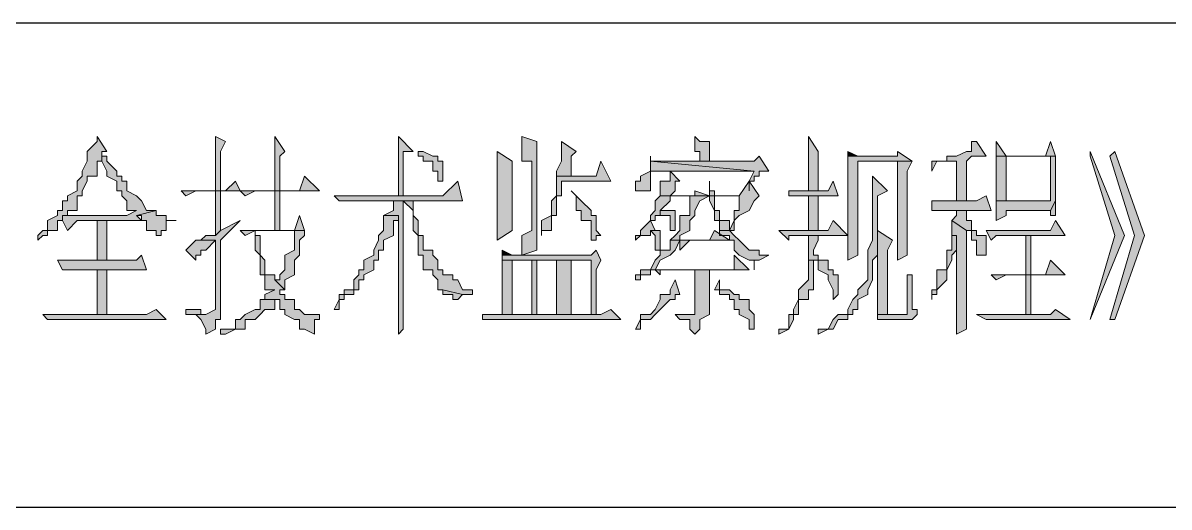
# Model space of a CAD drawing. Header units: millimetres. Extents: x 20 to 821, y 1 to 1134.
# Drawn here: x 739.62 to 781.38, y 1024.52 to 1042.16 of the extents above; entities that cross this region are included whole.
import ezdxf

# ---------------------------------------------------------------- set-up
doc = ezdxf.new("R2010")
doc.units = ezdxf.units.MM
doc.layers.add('1', color=7, linetype='Continuous')

msp = doc.modelspace()

# ---------------------------------------------------------------- hatches: boundary and pattern name
h = msp.add_hatch(color=0)
h.dxf.hatch_style = 2
h.paths.add_polyline_path([(742.32, 1038.021732), (742.32, 1037.841732), (741.96, 1037.481732), (741.96, 1037.121732), (741.78, 1036.761732), (741.78, 1036.581732), (741.6, 1036.401732), (741.6, 1036.041732), (741.24, 1035.861732), (741.24, 1035.681732), (741.06, 1035.681732), (741.06, 1035.321732), (740.88, 1035.321732), (740.88, 1035.141732), (740.52, 1034.961732), (740.52, 1034.601732), (740.34, 1034.601732), (740.16, 1034.421732), (740.16, 1034.241732), (740.34, 1034.421732), (740.52, 1034.421732), (740.52, 1034.601732), (740.88, 1034.601732), (740.88, 1034.961732), (741.06, 1034.961732), (741.06, 1035.141732), (741.24, 1035.141732), (741.24, 1035.321732), (741.6, 1035.321732), (741.6, 1035.681732), (741.6, 1035.861732), (741.78, 1035.861732), (741.78, 1036.041732), (741.96, 1036.401732), (741.96, 1036.581732), (742.32, 1036.581732), (742.32, 1037.121732), (742.5, 1037.121732), (742.5, 1037.481732), (742.68, 1037.481732)])
h = msp.add_hatch(color=0)
h.dxf.hatch_style = 2
h.paths.add_polyline_path([(746.64, 1038.021732), (746.64, 1036.041732), (746.82, 1036.041732), (746.82, 1037.481732), (747, 1037.841732)])
h = msp.add_hatch(color=0)
h.dxf.hatch_style = 2
h.paths.add_polyline_path([(748.8, 1038.021732), (748.8, 1036.041732), (748.98, 1036.041732), (748.98, 1037.301732), (749.16, 1037.481732)])
h = msp.add_hatch(color=0)
h.dxf.hatch_style = 2
h.paths.add_polyline_path([(753.3, 1038.021732), (753.3, 1035.861732), (753.48, 1035.861732), (753.48, 1037.481732), (753.84, 1037.481732)])
h = msp.add_hatch(color=0)
h.dxf.hatch_style = 2
h.paths.add_polyline_path([(757.8, 1038.021732), (757.8, 1037.121732), (758.16, 1037.121732), (758.16, 1034.601732), (757.8, 1034.421732), (757.8, 1033.881732), (757.8, 1033.701732), (758.34, 1033.881732), (758.34, 1037.841732)])
h = msp.add_hatch(color=0)
h.dxf.hatch_style = 2
h.paths.add_polyline_path([(759.24, 1037.841732), (759.24, 1037.121732), (759.06, 1036.761732), (759.06, 1036.581732), (759.6, 1036.581732), (759.6, 1037.301732), (759.78, 1037.481732)])
h = msp.add_hatch(color=0)
h.dxf.hatch_style = 2
h.paths.add_polyline_path([(764.1, 1038.021732), (764.1, 1037.481732), (764.28, 1037.481732), (764.28, 1037.121732), (764.64, 1037.121732), (764.64, 1037.841732), (764.28, 1037.841732)])
h = msp.add_hatch(color=0)
h.dxf.hatch_style = 2
h.paths.add_polyline_path([(768.24, 1038.021732), (768.24, 1036.041732), (768.6, 1036.041732), (768.6, 1037.481732)])
h = msp.add_hatch(color=0)
h.dxf.hatch_style = 2
h.paths.add_polyline_path([(774.36, 1037.841732), (774.18, 1037.841732), (774.18, 1037.481732), (774, 1037.481732), (773.64, 1037.301732), (773.28, 1037.301732), (773.28, 1037.121732), (772.92, 1037.121732), (773.64, 1037.121732), (773.64, 1035.681732), (774, 1035.681732), (774, 1037.121732), (774.18, 1037.301732), (774.72, 1037.301732)])
h = msp.add_hatch(color=0)
h.dxf.hatch_style = 2
h.paths.add_polyline_path([(777.06, 1037.841732), (776.88, 1037.301732), (775.08, 1037.301732), (775.08, 1037.121732), (775.08, 1035.681732), (775.44, 1035.681732), (775.44, 1037.301732), (777.06, 1037.301732), (777.24, 1037.301732)])
h = msp.add_hatch(color=0)
h.dxf.hatch_style = 2
h.paths.add_polyline_path([(775.08, 1037.841732), (775.08, 1037.301732), (775.44, 1037.301732)])
h = msp.add_hatch(color=0)
h.dxf.hatch_style = 2
h.paths.add_polyline_path([(754.02, 1037.481732), (754.02, 1037.301732), (754.2, 1037.301732), (754.2, 1037.121732), (754.56, 1037.121732), (754.56, 1036.761732), (754.74, 1036.761732), (754.74, 1036.401732), (754.92, 1036.401732), (754.92, 1037.121732), (754.74, 1037.121732), (754.74, 1037.301732), (754.56, 1037.301732), (754.2, 1037.481732)])
h = msp.add_hatch(color=0)
h.dxf.hatch_style = 2
h.paths.add_polyline_path([(756.9, 1037.481732), (756.9, 1034.241732), (757.44, 1034.601732), (757.44, 1035.141732), (757.44, 1037.121732)])
h = msp.add_hatch(color=0)
h.dxf.hatch_style = 2
h.paths.add_polyline_path([(769.68, 1037.481732), (769.68, 1037.301732), (770.04, 1037.301732)])
h = msp.add_hatch(color=0)
h.dxf.hatch_style = 2
h.paths.add_polyline_path([(771.48, 1037.481732), (771.48, 1037.301732), (770.04, 1037.301732), (769.68, 1037.301732), (769.68, 1037.121732), (769.68, 1033.521732), (770.04, 1033.701732), (770.04, 1037.121732), (771.48, 1037.121732), (772.02, 1037.121732)])
h = msp.add_hatch(color=0)
h.dxf.hatch_style = 2
h.paths.add_polyline_path([(778.5, 1037.481732), (778.5, 1037.301732), (779.4, 1034.421732), (778.5, 1031.361732), (779.76, 1034.421732)])
h = msp.add_hatch(color=0)
h.dxf.hatch_style = 2
h.paths.add_polyline_path([(779.4, 1037.481732), (779.22, 1037.301732), (780.12, 1034.421732), (779.22, 1031.361732), (779.4, 1031.361732), (780.48, 1034.421732)])
h = msp.add_hatch(color=0)
h.dxf.hatch_style = 2
h.paths.add_polyline_path([(742.5, 1037.301732), (742.5, 1037.121732), (742.68, 1036.761732), (742.68, 1036.581732), (743.04, 1036.401732), (743.04, 1036.041732), (743.22, 1036.041732), (743.22, 1035.861732), (743.4, 1035.681732), (743.4, 1035.321732), (743.76, 1035.321732), (743.4, 1035.141732), (741.06, 1035.141732), (741.06, 1034.961732), (741.24, 1034.601732), (741.6, 1034.961732), (743.94, 1034.961732), (743.76, 1035.141732), (744.48, 1035.321732), (744.12, 1035.321732), (743.94, 1035.681732), (743.76, 1035.861732), (743.4, 1036.041732), (743.4, 1036.401732), (743.22, 1036.401732), (743.22, 1036.581732), (743.04, 1036.581732), (743.04, 1036.761732), (742.68, 1037.121732), (742.68, 1037.301732)])
h = msp.add_hatch(color=0)
h.dxf.hatch_style = 2
h.paths.add_polyline_path([(760.68, 1037.121732), (760.5, 1036.581732), (759.06, 1036.581732), (759.06, 1036.401732), (759.06, 1035.861732), (758.88, 1035.681732), (758.88, 1035.141732), (758.52, 1034.961732), (758.52, 1034.421732), (758.52, 1034.601732), (758.88, 1034.601732), (758.88, 1034.961732), (758.88, 1035.141732), (759.06, 1035.141732), (759.06, 1035.321732), (759.06, 1035.861732), (759.24, 1035.861732), (759.24, 1036.401732), (761.04, 1036.401732)])
h = msp.add_hatch(color=0)
h.dxf.hatch_style = 2
h.paths.add_polyline_path([(762.48, 1037.121732), (762.48, 1036.761732), (762.12, 1036.581732), (762.12, 1036.401732), (761.94, 1036.401732), (761.94, 1036.041732), (762.12, 1036.041732), (762.48, 1036.041732), (762.48, 1036.401732), (762.48, 1036.761732), (766.26, 1036.761732)])
h = msp.add_hatch(color=0)
h.dxf.hatch_style = 2
h.paths.add_polyline_path([(762.48, 1037.301732), (762.48, 1037.121732)])
h = msp.add_hatch(color=0)
h.dxf.hatch_style = 2
h.paths.add_polyline_path([(766.44, 1037.301732), (766.26, 1037.121732), (762.48, 1037.121732), (766.26, 1036.761732), (766.08, 1036.401732), (766.08, 1036.041732), (766.08, 1036.401732), (766.26, 1036.401732), (766.26, 1036.581732), (766.44, 1036.581732), (766.44, 1036.761732), (766.8, 1036.761732)])
h = msp.add_hatch(color=0)
h.dxf.hatch_style = 2
h.paths.add_polyline_path([(772.02, 1037.121732), (771.48, 1037.121732), (771.48, 1033.521732), (771.84, 1033.701732), (771.84, 1036.761732)])
h = msp.add_hatch(color=0)
h.dxf.hatch_style = 2
h.paths.add_polyline_path([(772.92, 1037.121732), (772.74, 1037.121732), (772.74, 1036.761732), (772.92, 1037.121732), (773.64, 1037.121732)])
h = msp.add_hatch(color=0)
h.dxf.hatch_style = 2
h.paths.add_polyline_path([(777.24, 1037.301732), (777.06, 1037.301732), (777.06, 1035.681732), (775.08, 1035.681732), (775.08, 1035.321732), (775.08, 1034.961732), (775.44, 1035.141732), (775.44, 1035.321732), (777.06, 1035.321732), (777.24, 1035.681732)])
h = msp.add_hatch(color=0)
h.dxf.hatch_style = 2
h.paths.add_polyline_path([(749.88, 1036.581732), (749.7, 1036.041732), (747.54, 1036.041732), (747.72, 1035.861732), (748.08, 1036.041732), (750.42, 1036.041732)])
h = msp.add_hatch(color=0)
h.dxf.hatch_style = 2
h.paths.add_polyline_path([(763.2, 1036.761732), (763.2, 1036.401732), (762.84, 1036.401732), (762.84, 1035.861732), (763.2, 1035.861732), (763.38, 1036.041732), (763.38, 1036.401732), (763.56, 1036.401732)])
h = msp.add_hatch(color=0)
h.dxf.hatch_style = 2
h.paths.add_polyline_path([(770.58, 1036.581732), (770.58, 1034.241732), (770.4, 1033.881732), (770.4, 1032.801732), (770.04, 1032.441732), (770.04, 1032.261732), (769.86, 1032.081732), (769.68, 1031.721732), (769.68, 1031.541732), (769.32, 1031.541732), (769.14, 1031.361732), (768.96, 1031.001732), (768.6, 1031.001732), (768.6, 1030.821732), (768.96, 1031.001732), (769.14, 1031.001732), (769.32, 1031.361732), (769.68, 1031.361732), (769.68, 1031.541732), (769.86, 1031.541732), (769.86, 1031.721732), (770.04, 1031.721732), (770.04, 1032.081732), (770.4, 1032.261732), (770.4, 1032.441732), (770.58, 1032.801732), (770.58, 1033.521732), (770.76, 1033.701732), (770.76, 1035.861732), (771.12, 1036.041732)])
h = msp.add_hatch(color=0)
h.dxf.hatch_style = 2
h.paths.add_polyline_path([(747.36, 1036.401732), (747, 1036.041732), (745.38, 1036.041732), (745.56, 1035.861732), (745.92, 1036.041732), (747.54, 1036.041732)])
h = msp.add_hatch(color=0)
h.dxf.hatch_style = 2
h.paths.add_polyline_path([(755.46, 1036.401732), (754.92, 1035.861732), (750.96, 1035.861732), (751.14, 1035.681732), (755.64, 1035.681732)])
h = msp.add_hatch(color=0)
h.dxf.hatch_style = 2
h.paths.add_polyline_path([(766.08, 1036.401732), (765.72, 1035.861732), (764.64, 1035.861732), (765.72, 1035.861732), (765.72, 1035.321732), (765.54, 1035.321732), (765.54, 1034.961732), (765.36, 1034.601732), (765, 1034.601732), (765, 1034.421732), (765.36, 1034.421732), (765.36, 1034.241732), (765.54, 1034.241732), (765.54, 1033.881732), (765.72, 1033.701732), (766.08, 1033.521732), (766.26, 1033.521732), (766.26, 1033.161732), (766.26, 1033.521732), (766.44, 1033.521732), (766.8, 1033.701732), (766.44, 1033.701732), (766.44, 1033.881732), (766.08, 1033.881732), (765.72, 1034.241732), (765.54, 1034.421732), (765.36, 1034.601732), (765.54, 1034.601732), (765.54, 1034.961732), (765.72, 1035.141732), (766.08, 1035.321732), (766.26, 1035.681732), (766.44, 1035.861732)])
h = msp.add_hatch(color=0)
h.dxf.hatch_style = 2
h.paths.add_polyline_path([(764.64, 1036.401732), (764.64, 1035.861732), (764.82, 1035.861732), (764.82, 1036.041732), (764.64, 1036.041732)])
h = msp.add_hatch(color=0)
h.dxf.hatch_style = 2
h.paths.add_polyline_path([(769.14, 1036.401732), (768.96, 1036.041732), (767.52, 1036.041732), (767.52, 1035.861732), (769.32, 1035.861732)])
h = msp.add_hatch(color=0)
h.dxf.hatch_style = 2
h.paths.add_polyline_path([(746.82, 1036.041732), (746.64, 1036.041732), (746.64, 1034.421732), (746.82, 1034.601732)])
h = msp.add_hatch(color=0)
h.dxf.hatch_style = 2
h.paths.add_polyline_path([(748.8, 1034.601732), (748.98, 1034.601732), (748.98, 1036.041732), (748.8, 1036.041732)])
h = msp.add_hatch(color=0)
h.dxf.hatch_style = 2
h.paths.add_polyline_path([(753.12, 1035.681732), (753.12, 1035.321732), (752.76, 1035.141732), (753.3, 1035.141732), (753.3, 1034.961732), (753.3, 1031.541732), (753.3, 1031.361732), (753.3, 1030.821732), (753.48, 1031.001732), (753.48, 1035.681732)])
h = msp.add_hatch(color=0)
h.dxf.hatch_style = 2
h.paths.add_polyline_path([(753.84, 1035.681732), (753.12, 1035.681732), (753.48, 1035.681732), (753.84, 1035.321732), (753.84, 1034.601732), (754.02, 1034.421732), (754.02, 1033.701732), (754.2, 1033.701732), (754.2, 1033.161732), (754.56, 1033.161732), (754.56, 1032.981732), (754.74, 1032.801732), (754.74, 1032.441732), (754.92, 1032.441732), (755.64, 1032.261732), (756, 1032.261732), (756, 1032.441732), (755.64, 1032.441732), (755.46, 1032.801732), (755.28, 1032.801732), (755.28, 1032.981732), (754.92, 1032.981732), (754.92, 1033.161732), (754.74, 1033.161732), (754.74, 1033.521732), (754.56, 1033.701732), (754.56, 1033.881732), (754.2, 1033.881732), (754.2, 1034.421732), (754.02, 1034.421732), (754.02, 1034.961732), (753.84, 1035.141732)])
h = msp.add_hatch(color=0)
h.dxf.hatch_style = 2
h.paths.add_polyline_path([(759.6, 1036.041732), (759.78, 1035.861732), (759.78, 1035.321732), (759.96, 1035.321732), (759.96, 1034.961732), (760.32, 1034.961732), (760.32, 1034.241732), (760.5, 1034.241732), (760.5, 1034.421732), (760.68, 1034.421732), (760.5, 1034.601732), (760.5, 1035.141732), (760.32, 1035.141732), (760.32, 1035.321732), (759.96, 1035.681732), (759.78, 1035.861732)])
h = msp.add_hatch(color=0)
h.dxf.hatch_style = 2
h.paths.add_polyline_path([(764.1, 1036.041732), (764.1, 1035.861732), (763.2, 1035.861732), (762.84, 1035.861732), (762.66, 1035.681732), (762.66, 1035.321732), (762.48, 1035.141732), (762.48, 1034.961732), (762.12, 1034.601732), (762.12, 1034.421732), (761.94, 1034.421732), (761.94, 1034.241732), (762.12, 1034.421732), (762.48, 1034.421732), (762.48, 1034.601732), (762.66, 1034.601732), (762.48, 1034.961732), (762.66, 1034.961732), (762.66, 1035.141732), (762.84, 1035.141732), (762.84, 1035.321732), (763.2, 1035.321732), (762.84, 1035.321732), (763.2, 1035.681732), (763.2, 1035.861732), (763.92, 1035.861732), (764.64, 1035.861732)])
h = msp.add_hatch(color=0)
h.dxf.hatch_style = 2
h.paths.add_polyline_path([(764.64, 1035.861732), (763.92, 1035.861732), (763.92, 1035.681732), (763.92, 1035.141732), (763.56, 1035.141732), (763.56, 1034.601732), (763.38, 1034.421732), (763.2, 1034.241732), (763.56, 1034.241732), (763.56, 1034.421732), (763.92, 1034.601732), (763.92, 1034.961732), (764.1, 1035.141732), (764.1, 1035.321732), (764.28, 1035.681732)])
h = msp.add_hatch(color=0)
h.dxf.hatch_style = 2
h.paths.add_polyline_path([(764.64, 1035.861732), (764.64, 1035.681732), (764.82, 1035.321732), (764.82, 1034.961732), (765, 1034.961732), (765, 1034.601732), (765.36, 1034.601732), (765.36, 1034.961732), (765, 1034.961732), (765, 1035.321732), (764.82, 1035.321732), (764.82, 1035.861732), (765.72, 1035.861732)])
h = msp.add_hatch(color=0)
h.dxf.hatch_style = 2
h.paths.add_polyline_path([(768.24, 1034.601732), (768.6, 1034.601732), (768.6, 1035.861732), (768.24, 1035.861732)])
h = msp.add_hatch(color=0)
h.dxf.hatch_style = 2
h.paths.add_polyline_path([(774.72, 1035.861732), (774.36, 1035.681732), (772.74, 1035.681732), (772.74, 1035.321732), (774.9, 1035.321732)])
h = msp.add_hatch(color=0)
h.dxf.hatch_style = 2
h.paths.add_polyline_path([(777.24, 1035.681732), (777.06, 1035.321732), (777.06, 1035.141732), (777.24, 1035.141732)])
h = msp.add_hatch(color=0)
h.dxf.hatch_style = 2
h.paths.add_polyline_path([(744.48, 1035.321732), (743.76, 1035.141732), (743.94, 1035.141732), (743.94, 1034.961732), (744.12, 1034.961732), (744.12, 1034.601732), (744.48, 1034.601732), (744.48, 1034.421732), (744.66, 1034.421732), (744.66, 1034.601732), (744.84, 1034.601732), (744.84, 1034.961732), (745.2, 1034.961732), (744.84, 1034.961732), (744.84, 1035.141732), (744.66, 1035.141732), (744.48, 1035.141732)])
h = msp.add_hatch(color=0)
h.dxf.hatch_style = 2
h.paths.add_polyline_path([(763.2, 1035.321732), (762.84, 1035.321732), (762.84, 1035.141732), (763.2, 1035.141732), (763.2, 1034.961732), (763.2, 1034.601732), (763.38, 1034.601732), (763.38, 1035.321732)])
h = msp.add_hatch(color=0)
h.dxf.hatch_style = 2
h.paths.add_polyline_path([(774, 1035.321732), (773.64, 1035.321732), (773.64, 1035.141732), (773.46, 1034.961732), (774, 1034.601732), (774.18, 1034.601732), (774.18, 1034.421732), (774.18, 1034.241732), (774.36, 1034.241732), (774.36, 1033.701732), (774.72, 1033.701732), (774.72, 1034.421732), (774.36, 1034.421732), (774.36, 1034.601732), (774.18, 1034.601732), (774.18, 1034.961732), (774, 1034.961732)])
h = msp.add_hatch(color=0)
h.dxf.hatch_style = 2
h.paths.add_polyline_path([(742.32, 1033.521732), (742.68, 1033.521732), (742.68, 1034.961732), (742.32, 1034.961732)])
h = msp.add_hatch(color=0)
h.dxf.hatch_style = 2
h.paths.add_polyline_path([(747.54, 1034.961732), (746.82, 1034.601732), (746.64, 1034.421732), (746.28, 1034.421732), (746.1, 1034.241732), (745.92, 1034.241732), (746.64, 1034.241732), (746.64, 1031.721732), (746.28, 1031.541732), (745.56, 1031.541732), (745.92, 1031.541732), (746.1, 1031.361732), (746.28, 1031.001732), (746.28, 1030.821732), (746.64, 1031.001732), (746.64, 1031.361732), (746.82, 1031.361732), (746.82, 1034.241732)])
h = msp.add_hatch(color=0)
h.dxf.hatch_style = 2
h.paths.add_polyline_path([(749.7, 1035.141732), (749.52, 1034.601732), (747.54, 1034.601732), (747.72, 1034.421732), (748.08, 1034.601732), (749.88, 1034.601732)])
h = msp.add_hatch(color=0)
h.dxf.hatch_style = 2
h.paths.add_polyline_path([(752.76, 1035.141732), (752.76, 1034.601732), (752.58, 1034.421732), (752.58, 1034.241732), (752.4, 1033.881732), (752.4, 1033.701732), (752.04, 1033.521732), (752.04, 1033.161732), (751.86, 1033.161732), (751.86, 1032.981732), (751.68, 1032.801732), (751.68, 1032.441732), (751.32, 1032.441732), (751.32, 1032.261732), (751.14, 1032.261732), (751.14, 1032.081732), (750.96, 1031.721732), (751.14, 1031.721732), (751.14, 1032.081732), (751.32, 1032.081732), (751.32, 1032.261732), (751.68, 1032.261732), (751.68, 1032.441732), (751.86, 1032.441732), (751.86, 1032.801732), (752.04, 1032.801732), (752.04, 1032.981732), (752.4, 1033.161732), (752.4, 1033.521732), (752.58, 1033.521732), (752.58, 1033.881732), (752.76, 1033.881732), (752.76, 1034.241732), (753.12, 1034.421732), (753.12, 1034.961732), (753.3, 1034.961732), (753.3, 1035.141732)])
h = msp.add_hatch(color=0)
h.dxf.hatch_style = 2
h.paths.add_polyline_path([(769.14, 1034.961732), (768.96, 1034.601732), (767.16, 1034.601732), (767.52, 1034.241732), (767.52, 1034.421732), (767.7, 1034.421732), (769.68, 1034.421732)])
h = msp.add_hatch(color=0)
h.dxf.hatch_style = 2
h.paths.add_polyline_path([(773.46, 1034.961732), (773.46, 1034.421732), (773.64, 1034.421732), (773.64, 1030.821732), (774, 1031.001732), (774, 1034.601732)])
h = msp.add_hatch(color=0)
h.dxf.hatch_style = 2
h.paths.add_polyline_path([(777.24, 1034.961732), (777.06, 1034.601732), (774.72, 1034.601732), (774.9, 1034.241732), (775.08, 1034.421732), (777.6, 1034.421732)])
h = msp.add_hatch(color=0)
h.dxf.hatch_style = 2
h.paths.add_polyline_path([(748.08, 1034.601732), (748.08, 1033.881732), (748.26, 1033.701732), (748.26, 1032.981732), (748.44, 1032.981732), (748.44, 1032.441732), (748.8, 1032.441732), (748.44, 1032.261732), (748.44, 1032.081732), (748.8, 1032.081732), (748.98, 1032.081732), (748.98, 1031.721732), (749.16, 1031.721732), (749.16, 1031.541732), (749.52, 1031.361732), (749.7, 1031.361732), (749.7, 1031.001732), (749.88, 1031.001732), (750.24, 1030.821732), (750.24, 1031.361732), (750.42, 1031.361732), (750.42, 1031.541732), (750.24, 1031.541732), (749.88, 1031.541732), (749.7, 1031.721732), (749.52, 1031.721732), (749.52, 1032.081732), (749.16, 1032.081732), (749.16, 1032.261732), (748.98, 1032.261732), (748.98, 1032.441732), (749.16, 1032.441732), (748.8, 1032.801732), (748.8, 1032.981732), (748.44, 1032.981732), (748.44, 1033.521732), (748.26, 1033.701732), (748.26, 1034.421732), (748.08, 1034.421732), (748.08, 1034.601732), (749.52, 1034.601732)])
h = msp.add_hatch(color=0)
h.dxf.hatch_style = 2
h.paths.add_polyline_path([(749.88, 1034.601732), (748.08, 1034.601732), (749.52, 1034.601732), (749.52, 1033.881732), (749.16, 1033.701732), (749.16, 1033.161732), (748.98, 1032.981732), (748.98, 1032.801732), (748.8, 1032.801732), (749.16, 1032.441732), (749.16, 1032.801732), (749.52, 1032.981732), (749.52, 1033.521732), (749.7, 1033.701732), (749.7, 1033.881732), (749.7, 1034.241732), (749.88, 1034.421732)])
h = msp.add_hatch(color=0)
h.dxf.hatch_style = 2
h.paths.add_polyline_path([(762.66, 1034.601732), (762.48, 1034.601732), (762.66, 1034.421732), (762.66, 1033.881732), (762.84, 1033.881732), (762.84, 1034.601732)])
h = msp.add_hatch(color=0)
h.dxf.hatch_style = 2
h.paths.add_polyline_path([(764.82, 1034.601732), (764.64, 1034.241732), (763.2, 1034.241732), (763.56, 1034.241732), (763.56, 1033.881732), (763.92, 1034.241732), (765.36, 1034.241732)])
h = msp.add_hatch(color=0)
h.dxf.hatch_style = 2
h.paths.add_polyline_path([(768.6, 1034.421732), (768.24, 1034.421732), (768.24, 1034.241732), (768.24, 1033.521732), (768.42, 1033.521732), (768.6, 1033.521732), (768.6, 1033.161732), (768.96, 1032.981732), (768.96, 1032.801732), (769.14, 1032.441732), (769.14, 1032.081732), (769.32, 1032.261732), (769.32, 1032.981732), (769.14, 1032.981732), (769.14, 1033.161732), (768.96, 1033.161732), (768.96, 1033.521732), (768.6, 1033.521732), (768.6, 1033.701732), (768.42, 1033.701732), (768.42, 1033.881732), (768.6, 1034.241732)])
h = msp.add_hatch(color=0)
h.dxf.hatch_style = 2
h.paths.add_polyline_path([(770.76, 1034.601732), (770.76, 1031.541732), (771.3, 1031.541732), (771.12, 1031.541732), (771.12, 1031.721732), (771.12, 1033.881732), (771.3, 1034.241732)])
h = msp.add_hatch(color=0)
h.dxf.hatch_style = 2
h.paths.add_polyline_path([(773.46, 1034.421732), (773.46, 1033.881732), (773.28, 1033.881732), (773.28, 1033.161732), (772.92, 1033.161732), (772.92, 1032.441732), (772.74, 1032.441732), (772.74, 1032.081732), (772.74, 1032.261732), (772.92, 1032.261732), (772.92, 1032.441732), (773.28, 1032.801732), (773.28, 1032.981732), (773.28, 1033.161732), (773.46, 1033.521732), (773.46, 1033.701732), (773.64, 1033.881732), (773.64, 1034.421732)])
h = msp.add_hatch(color=0)
h.dxf.hatch_style = 2
h.paths.add_polyline_path([(776.16, 1032.981732), (776.34, 1032.981732), (776.34, 1034.421732), (776.16, 1034.421732)])
h = msp.add_hatch(color=0)
h.dxf.hatch_style = 2
h.paths.add_polyline_path([(745.92, 1034.241732), (745.56, 1033.881732), (745.92, 1033.521732), (745.92, 1033.701732), (746.1, 1033.701732), (746.1, 1033.881732), (746.28, 1033.881732), (746.64, 1034.241732)])
h = msp.add_hatch(color=0)
h.dxf.hatch_style = 2
h.paths.add_polyline_path([(763.2, 1034.241732), (763.2, 1033.881732), (762.84, 1033.881732), (762.84, 1033.701732), (762.66, 1033.521732), (762.48, 1033.161732), (762.12, 1033.161732), (762.12, 1032.981732), (761.94, 1032.981732), (761.94, 1032.801732), (762.12, 1032.801732), (762.12, 1032.981732), (762.48, 1032.981732), (762.48, 1033.161732), (762.66, 1033.161732), (762.84, 1033.521732), (763.2, 1033.701732), (763.38, 1033.881732), (763.56, 1034.241732)])
h = msp.add_hatch(color=0)
h.dxf.hatch_style = 2
h.paths.add_polyline_path([(743.94, 1033.701732), (743.76, 1033.521732), (740.88, 1033.521732), (741.06, 1033.161732), (744.12, 1033.161732)])
h = msp.add_hatch(color=0)
h.dxf.hatch_style = 2
h.paths.add_polyline_path([(757.08, 1033.881732), (757.08, 1033.701732), (757.44, 1033.701732)])
h = msp.add_hatch(color=0)
h.dxf.hatch_style = 2
h.paths.add_polyline_path([(760.5, 1033.881732), (760.32, 1033.701732), (757.08, 1033.701732), (757.08, 1033.521732), (760.32, 1033.521732), (760.32, 1031.541732), (757.08, 1031.541732), (760.5, 1031.541732), (760.5, 1033.161732), (760.68, 1033.521732)])
h = msp.add_hatch(color=0)
h.dxf.hatch_style = 2
h.paths.add_polyline_path([(765.54, 1033.701732), (765.54, 1033.161732), (762.66, 1033.161732), (762.84, 1032.981732), (762.84, 1033.161732), (764.1, 1033.161732), (766.08, 1033.161732)])
h = msp.add_hatch(color=0)
h.dxf.hatch_style = 2
h.paths.add_polyline_path([(742.32, 1031.541732), (742.68, 1031.541732), (742.68, 1033.161732), (742.32, 1033.161732)])
h = msp.add_hatch(color=0)
h.dxf.hatch_style = 2
h.paths.add_polyline_path([(757.08, 1033.521732), (757.08, 1031.541732), (757.44, 1031.541732), (757.44, 1033.521732), (758.16, 1033.521732), (760.32, 1033.521732)])
h = msp.add_hatch(color=0)
h.dxf.hatch_style = 2
h.paths.add_polyline_path([(758.16, 1031.541732), (758.34, 1031.541732), (758.34, 1033.521732), (758.16, 1033.521732)])
h = msp.add_hatch(color=0)
h.dxf.hatch_style = 2
h.paths.add_polyline_path([(759.06, 1031.541732), (759.6, 1031.541732), (759.6, 1033.521732), (759.06, 1033.521732)])
h = msp.add_hatch(color=0)
h.dxf.hatch_style = 2
h.paths.add_polyline_path([(764.64, 1033.161732), (764.1, 1033.161732), (764.1, 1031.721732), (764.1, 1031.541732), (763.38, 1031.541732), (763.56, 1031.361732), (763.92, 1031.361732), (763.92, 1031.001732), (764.1, 1030.821732), (764.28, 1031.001732), (764.28, 1031.361732), (764.64, 1031.541732)])
h = msp.add_hatch(color=0)
h.dxf.hatch_style = 2
h.paths.add_polyline_path([(768.24, 1033.521732), (768.24, 1032.801732), (767.88, 1032.441732), (767.88, 1032.081732), (767.7, 1031.721732), (767.7, 1031.541732), (767.52, 1031.541732), (767.52, 1031.001732), (767.16, 1031.001732), (767.16, 1030.821732), (767.52, 1031.001732), (767.7, 1031.361732), (767.7, 1031.541732), (767.88, 1031.541732), (767.88, 1032.081732), (768.24, 1032.081732), (768.24, 1032.441732), (768.42, 1032.441732), (768.42, 1033.521732)])
h = msp.add_hatch(color=0)
h.dxf.hatch_style = 2
h.paths.add_polyline_path([(777.06, 1033.521732), (776.88, 1032.981732), (774.9, 1032.981732), (775.08, 1032.801732), (775.44, 1032.981732), (777.6, 1032.981732)])
h = msp.add_hatch(color=0)
h.dxf.hatch_style = 2
h.paths.add_polyline_path([(763.38, 1032.801732), (763.2, 1032.441732), (763.2, 1032.261732), (762.84, 1032.261732), (762.84, 1032.081732), (762.66, 1031.721732), (762.48, 1031.541732), (762.12, 1031.541732), (762.12, 1031.361732), (761.94, 1031.001732), (762.12, 1031.001732), (762.12, 1031.361732), (762.48, 1031.361732), (762.66, 1031.541732), (762.84, 1031.721732), (763.2, 1032.081732), (763.38, 1032.081732), (763.38, 1032.261732), (763.56, 1032.261732)])
h = msp.add_hatch(color=0)
h.dxf.hatch_style = 2
h.paths.add_polyline_path([(765, 1032.801732), (764.82, 1032.441732), (765, 1032.441732), (765, 1032.261732), (765.36, 1032.261732), (765.36, 1032.081732), (765.54, 1032.081732), (765.54, 1031.721732), (765.72, 1031.721732), (765.72, 1031.541732), (766.08, 1031.361732), (766.08, 1031.001732), (766.26, 1031.001732), (766.26, 1031.541732), (766.08, 1031.721732), (766.08, 1032.081732), (765.72, 1032.081732), (765.72, 1032.261732), (765.54, 1032.261732), (765.36, 1032.441732), (765, 1032.441732)])
h = msp.add_hatch(color=0)
h.dxf.hatch_style = 2
h.paths.add_polyline_path([(772.02, 1032.981732), (771.84, 1032.981732), (771.84, 1032.801732), (771.84, 1031.541732), (771.48, 1031.541732), (770.76, 1031.541732), (770.76, 1031.361732), (772.02, 1031.361732), (772.2, 1031.541732), (772.2, 1031.721732), (772.02, 1031.721732)])
h = msp.add_hatch(color=0)
h.dxf.hatch_style = 2
h.paths.add_polyline_path([(776.16, 1031.541732), (776.34, 1031.541732), (776.34, 1032.981732), (776.16, 1032.981732)])
h = msp.add_hatch(color=0)
h.dxf.hatch_style = 2
h.paths.add_polyline_path([(754.92, 1032.441732), (754.92, 1032.261732), (755.28, 1032.261732), (755.28, 1032.081732), (755.46, 1032.081732), (755.64, 1032.261732)])
h = msp.add_hatch(color=0)
h.dxf.hatch_style = 2
h.paths.add_polyline_path([(748.44, 1032.081732), (748.26, 1032.081732), (748.26, 1031.721732), (748.08, 1031.721732), (747.72, 1031.541732), (747.54, 1031.361732), (747.36, 1031.361732), (747.36, 1031.001732), (746.82, 1031.001732), (746.82, 1030.821732), (747, 1030.821732), (747.36, 1031.001732), (747.72, 1031.001732), (747.72, 1031.361732), (748.08, 1031.361732), (748.26, 1031.541732), (748.44, 1031.721732), (748.8, 1031.721732), (748.8, 1032.081732)])
h = msp.add_hatch(color=0)
h.dxf.hatch_style = 2
h.paths.add_polyline_path([(744.48, 1031.721732), (744.12, 1031.541732), (740.34, 1031.541732), (740.52, 1031.361732), (744.84, 1031.361732)])
h = msp.add_hatch(color=0)
h.dxf.hatch_style = 2
h.paths.add_polyline_path([(745.56, 1031.721732), (745.56, 1031.541732), (746.28, 1031.541732), (746.1, 1031.541732), (746.1, 1031.721732)])
h = msp.add_hatch(color=0)
h.dxf.hatch_style = 2
h.paths.add_polyline_path([(761.04, 1031.721732), (760.68, 1031.541732), (756.36, 1031.541732), (756.36, 1031.361732), (761.4, 1031.361732)])
h = msp.add_hatch(color=0)
h.dxf.hatch_style = 2
h.paths.add_polyline_path([(763.38, 1031.541732), (764.1, 1031.541732), (763.92, 1031.541732)])
h = msp.add_hatch(color=0)
h.dxf.hatch_style = 2
h.paths.add_polyline_path([(777.24, 1031.721732), (777.06, 1031.541732), (774.36, 1031.541732), (774.72, 1031.361732), (777.78, 1031.361732)])

# ---------------------------------------------------------------- linework, layer by layer
at = {"layer": '1', "color": 0, "lineweight": 25}
for points in [[(557.64, 1042.161732), (821.16, 1042.161732)], [(557.64, 1024.521732), (821.16, 1024.521732)]]:
    msp.add_lwpolyline(points, dxfattribs=at)
at = {"layer": '1', "color": 0, "lineweight": 5}
for points in [[(742.32, 1038.021732), (742.32, 1037.841732), (741.96, 1037.481732), (741.96, 1037.121732), (741.78, 1036.761732), (741.78, 1036.581732), (741.6, 1036.401732), (741.6, 1036.041732), (741.24, 1035.861732), (741.24, 1035.681732), (741.06, 1035.681732), (741.06, 1035.321732), (740.88, 1035.321732), (740.88, 1035.141732), (740.52, 1034.961732), (740.52, 1034.601732), (740.34, 1034.601732), (740.16, 1034.421732), (740.16, 1034.241732), (740.34, 1034.421732), (740.52, 1034.421732), (740.52, 1034.601732), (740.88, 1034.601732), (740.88, 1034.961732), (741.06, 1034.961732), (741.06, 1035.141732), (741.24, 1035.141732), (741.24, 1035.321732), (741.6, 1035.321732), (741.6, 1035.681732), (741.6, 1035.861732), (741.78, 1035.861732), (741.78, 1036.041732), (741.96, 1036.401732), (741.96, 1036.581732), (742.32, 1036.581732), (742.32, 1037.121732), (742.5, 1037.121732), (742.5, 1037.481732), (742.68, 1037.481732), (742.32, 1038.021732)], [(746.64, 1038.021732), (746.64, 1036.041732), (746.82, 1036.041732), (746.82, 1037.481732), (747, 1037.841732), (746.64, 1038.021732)], [(748.8, 1038.021732), (748.8, 1036.041732), (748.98, 1036.041732), (748.98, 1037.301732), (749.16, 1037.481732), (748.8, 1038.021732)], [(753.3, 1038.021732), (753.3, 1035.861732), (753.48, 1035.861732), (753.48, 1037.481732), (753.84, 1037.481732), (753.3, 1038.021732)], [(757.8, 1038.021732), (757.8, 1037.121732), (758.16, 1037.121732), (758.16, 1034.601732), (757.8, 1034.421732), (757.8, 1033.881732), (757.8, 1033.701732), (758.34, 1033.881732), (758.34, 1037.841732), (757.8, 1038.021732)], [(759.24, 1037.841732), (759.24, 1037.121732), (759.06, 1036.761732), (759.06, 1036.581732), (759.6, 1036.581732), (759.6, 1037.301732), (759.78, 1037.481732), (759.24, 1037.841732)], [(764.1, 1038.021732), (764.1, 1037.481732), (764.28, 1037.481732), (764.28, 1037.121732), (764.64, 1037.121732), (764.64, 1037.841732), (764.28, 1037.841732), (764.1, 1038.021732)], [(768.24, 1038.021732), (768.24, 1036.041732), (768.6, 1036.041732), (768.6, 1037.481732), (768.24, 1038.021732)], [(774.36, 1037.841732), (774.18, 1037.841732), (774.18, 1037.481732), (774, 1037.481732), (773.64, 1037.301732), (773.28, 1037.301732), (773.28, 1037.121732), (772.92, 1037.121732), (773.64, 1037.121732), (773.64, 1035.681732), (774, 1035.681732), (774, 1037.121732), (774.18, 1037.301732), (774.72, 1037.301732), (774.36, 1037.841732)], [(777.06, 1037.841732), (776.88, 1037.301732), (775.08, 1037.301732), (775.08, 1037.121732), (775.08, 1035.681732), (775.44, 1035.681732), (775.44, 1037.301732), (777.06, 1037.301732), (777.24, 1037.301732), (777.06, 1037.841732)], [(775.08, 1037.841732), (775.08, 1037.301732), (775.44, 1037.301732), (775.08, 1037.841732)], [(754.02, 1037.481732), (754.02, 1037.301732), (754.2, 1037.301732), (754.2, 1037.121732), (754.56, 1037.121732), (754.56, 1036.761732), (754.74, 1036.761732), (754.74, 1036.401732), (754.92, 1036.401732), (754.92, 1037.121732), (754.74, 1037.121732), (754.74, 1037.301732), (754.56, 1037.301732), (754.2, 1037.481732), (754.02, 1037.481732)], [(756.9, 1037.481732), (756.9, 1034.241732), (757.44, 1034.601732), (757.44, 1035.141732), (757.44, 1035.141732), (757.44, 1037.121732), (756.9, 1037.481732)], [(769.68, 1037.481732), (769.68, 1037.301732), (770.04, 1037.301732), (769.68, 1037.481732)], [(771.48, 1037.481732), (771.48, 1037.301732), (770.04, 1037.301732), (769.68, 1037.301732), (769.68, 1037.121732), (769.68, 1033.521732), (769.68, 1033.521732), (770.04, 1033.701732), (770.04, 1037.121732), (771.48, 1037.121732), (772.02, 1037.121732), (771.48, 1037.481732)], [(778.5, 1037.481732), (778.5, 1037.301732), (779.4, 1034.421732), (778.5, 1031.361732), (779.76, 1034.421732), (778.5, 1037.481732)], [(779.4, 1037.481732), (779.22, 1037.301732), (780.12, 1034.421732), (779.22, 1031.361732), (779.4, 1031.361732), (780.48, 1034.421732), (779.4, 1037.481732)], [(742.5, 1037.301732), (742.5, 1037.121732), (742.68, 1036.761732), (742.68, 1036.581732), (743.04, 1036.401732), (743.04, 1036.041732), (743.22, 1036.041732), (743.22, 1035.861732), (743.4, 1035.681732), (743.4, 1035.321732), (743.76, 1035.321732), (743.4, 1035.141732), (741.06, 1035.141732), (741.06, 1034.961732), (741.24, 1034.601732), (741.6, 1034.961732), (743.94, 1034.961732), (743.76, 1035.141732), (744.48, 1035.321732), (744.12, 1035.321732), (743.94, 1035.681732), (743.76, 1035.861732), (743.4, 1036.041732), (743.4, 1036.401732), (743.22, 1036.401732), (743.22, 1036.581732), (743.04, 1036.581732), (743.04, 1036.761732), (742.68, 1037.121732), (742.68, 1037.301732), (742.5, 1037.301732)], [(760.68, 1037.121732), (760.5, 1036.581732), (759.06, 1036.581732), (759.06, 1036.401732), (759.06, 1035.861732), (758.88, 1035.681732), (758.88, 1035.141732), (758.52, 1034.961732), (758.52, 1034.421732), (758.52, 1034.601732), (758.88, 1034.601732), (758.88, 1034.961732), (758.88, 1035.141732), (759.06, 1035.141732), (759.06, 1035.321732), (759.06, 1035.321732), (759.06, 1035.861732), (759.24, 1035.861732), (759.24, 1036.401732), (761.04, 1036.401732), (760.68, 1037.121732)], [(762.48, 1037.121732), (762.48, 1036.761732), (762.12, 1036.581732), (762.12, 1036.401732), (761.94, 1036.401732), (761.94, 1036.041732), (762.12, 1036.041732), (762.48, 1036.041732), (762.48, 1036.401732), (762.48, 1036.761732), (766.26, 1036.761732), (762.48, 1037.121732)], [(762.48, 1037.301732), (762.48, 1037.121732), (762.48, 1037.301732)], [(766.44, 1037.301732), (766.26, 1037.121732), (762.48, 1037.121732), (766.26, 1036.761732), (766.08, 1036.401732), (766.08, 1036.041732), (766.08, 1036.401732), (766.26, 1036.401732), (766.26, 1036.581732), (766.44, 1036.581732), (766.44, 1036.761732), (766.8, 1036.761732), (766.44, 1037.301732)], [(772.02, 1037.121732), (771.48, 1037.121732), (771.48, 1033.521732), (771.84, 1033.701732), (771.84, 1036.761732), (772.02, 1037.121732)], [(772.92, 1037.121732), (772.74, 1037.121732), (772.74, 1036.761732), (772.92, 1037.121732), (773.64, 1037.121732), (772.92, 1037.121732)], [(777.24, 1037.301732), (777.06, 1037.301732), (777.06, 1035.681732), (775.08, 1035.681732), (775.08, 1035.321732), (775.08, 1034.961732), (775.44, 1035.141732), (775.44, 1035.321732), (777.06, 1035.321732), (777.24, 1035.681732), (777.24, 1037.301732)], [(749.88, 1036.581732), (749.7, 1036.041732), (747.54, 1036.041732), (747.72, 1035.861732), (748.08, 1036.041732), (750.42, 1036.041732), (749.88, 1036.581732)], [(763.2, 1036.761732), (763.2, 1036.401732), (762.84, 1036.401732), (762.84, 1035.861732), (763.2, 1035.861732), (763.38, 1036.041732), (763.38, 1036.401732), (763.56, 1036.401732), (763.2, 1036.761732)], [(770.58, 1036.581732), (770.58, 1034.241732), (770.4, 1033.881732), (770.4, 1032.801732), (770.04, 1032.441732), (770.04, 1032.261732), (769.86, 1032.081732), (769.68, 1031.721732), (769.68, 1031.541732), (769.32, 1031.541732), (769.14, 1031.361732), (768.96, 1031.001732), (768.6, 1031.001732), (768.6, 1030.821732), (768.96, 1031.001732), (769.14, 1031.001732), (769.32, 1031.361732), (769.68, 1031.361732), (769.68, 1031.541732), (769.86, 1031.541732), (769.86, 1031.721732), (770.04, 1031.721732), (770.04, 1032.081732), (770.4, 1032.261732), (770.4, 1032.441732), (770.58, 1032.801732), (770.58, 1033.521732), (770.76, 1033.701732), (770.76, 1035.861732), (771.12, 1036.041732), (770.58, 1036.581732)], [(747.36, 1036.401732), (747, 1036.041732), (745.38, 1036.041732), (745.56, 1035.861732), (745.92, 1036.041732), (747.54, 1036.041732), (747.36, 1036.401732)], [(755.46, 1036.401732), (754.92, 1035.861732), (750.96, 1035.861732), (751.14, 1035.681732), (755.64, 1035.681732), (755.46, 1036.401732)], [(766.08, 1036.401732), (765.72, 1035.861732), (764.64, 1035.861732), (765.72, 1035.861732), (765.72, 1035.321732), (765.54, 1035.321732), (765.54, 1034.961732), (765.36, 1034.601732), (765, 1034.601732), (765, 1034.421732), (765.36, 1034.421732), (765.36, 1034.241732), (765.54, 1034.241732), (765.54, 1033.881732), (765.72, 1033.701732), (766.08, 1033.521732), (766.26, 1033.521732), (766.26, 1033.161732), (766.26, 1033.521732), (766.44, 1033.521732), (766.8, 1033.701732), (766.44, 1033.701732), (766.44, 1033.881732), (766.08, 1033.881732), (765.72, 1034.241732), (765.54, 1034.421732), (765.36, 1034.601732), (765.54, 1034.601732), (765.54, 1034.961732), (765.72, 1035.141732), (766.08, 1035.321732), (766.26, 1035.681732), (766.44, 1035.861732), (766.08, 1036.401732)], [(764.64, 1036.401732), (764.64, 1035.861732), (764.82, 1035.861732), (764.82, 1036.041732), (764.64, 1036.041732), (764.64, 1036.401732)], [(769.14, 1036.401732), (768.96, 1036.041732), (767.52, 1036.041732), (767.52, 1035.861732), (769.32, 1035.861732), (769.14, 1036.401732)], [(746.82, 1036.041732), (746.64, 1036.041732), (746.64, 1034.421732), (746.82, 1034.601732), (746.82, 1036.041732)], [(748.8, 1034.601732), (748.98, 1034.601732), (748.98, 1036.041732), (748.8, 1036.041732), (748.8, 1034.601732)], [(753.12, 1035.681732), (753.12, 1035.321732), (752.76, 1035.141732), (753.3, 1035.141732), (753.3, 1034.961732), (753.3, 1031.541732), (753.3, 1031.361732), (753.3, 1030.821732), (753.48, 1031.001732), (753.48, 1035.681732), (753.12, 1035.681732)], [(753.84, 1035.681732), (753.12, 1035.681732), (753.48, 1035.681732), (753.84, 1035.321732), (753.84, 1034.601732), (754.02, 1034.421732), (754.02, 1033.701732), (754.2, 1033.701732), (754.2, 1033.161732), (754.56, 1033.161732), (754.56, 1032.981732), (754.74, 1032.801732), (754.74, 1032.441732), (754.92, 1032.441732), (754.92, 1032.441732), (755.64, 1032.261732), (756, 1032.261732), (756, 1032.441732), (755.64, 1032.441732), (755.46, 1032.801732), (755.28, 1032.801732), (755.28, 1032.981732), (754.92, 1032.981732), (754.92, 1033.161732), (754.74, 1033.161732), (754.74, 1033.521732), (754.56, 1033.701732), (754.56, 1033.881732), (754.2, 1033.881732), (754.2, 1034.421732), (754.02, 1034.421732), (754.02, 1034.961732), (753.84, 1035.141732), (753.84, 1035.681732)], [(759.6, 1036.041732), (759.78, 1035.861732), (759.78, 1035.321732), (759.96, 1035.321732), (759.96, 1034.961732), (760.32, 1034.961732), (760.32, 1034.241732), (760.5, 1034.241732), (760.5, 1034.421732), (760.68, 1034.421732), (760.5, 1034.601732), (760.5, 1035.141732), (760.32, 1035.141732), (760.32, 1035.321732), (759.96, 1035.681732), (759.78, 1035.861732), (759.6, 1036.041732)], [(764.1, 1036.041732), (764.1, 1035.861732), (763.2, 1035.861732), (762.84, 1035.861732), (762.66, 1035.681732), (762.66, 1035.321732), (762.48, 1035.141732), (762.48, 1034.961732), (762.12, 1034.601732), (762.12, 1034.421732), (761.94, 1034.421732), (761.94, 1034.241732), (762.12, 1034.421732), (762.48, 1034.421732), (762.48, 1034.601732), (762.66, 1034.601732), (762.48, 1034.961732), (762.66, 1034.961732), (762.66, 1035.141732), (762.84, 1035.141732), (762.84, 1035.321732), (763.2, 1035.321732), (762.84, 1035.321732), (763.2, 1035.681732), (763.2, 1035.861732), (763.92, 1035.861732), (764.64, 1035.861732), (764.1, 1036.041732)], [(764.64, 1035.861732), (763.92, 1035.861732), (763.92, 1035.681732), (763.92, 1035.141732), (763.56, 1035.141732), (763.56, 1034.601732), (763.38, 1034.421732), (763.2, 1034.241732), (763.56, 1034.241732), (763.56, 1034.421732), (763.92, 1034.601732), (763.92, 1034.961732), (764.1, 1035.141732), (764.1, 1035.321732), (764.28, 1035.681732), (764.64, 1035.861732)], [(764.64, 1035.861732), (764.64, 1035.681732), (764.82, 1035.321732), (764.82, 1034.961732), (765, 1034.961732), (765, 1034.601732), (765.36, 1034.601732), (765.36, 1034.961732), (765, 1034.961732), (765, 1035.321732), (764.82, 1035.321732), (764.82, 1035.861732), (765.72, 1035.861732), (764.64, 1035.861732)], [(768.24, 1034.601732), (768.6, 1034.601732), (768.6, 1035.861732), (768.24, 1035.861732), (768.24, 1034.601732)], [(774.72, 1035.861732), (774.36, 1035.681732), (772.74, 1035.681732), (772.74, 1035.321732), (774.9, 1035.321732), (774.72, 1035.861732)], [(777.24, 1035.681732), (777.06, 1035.321732), (777.06, 1035.141732), (777.24, 1035.141732), (777.24, 1035.681732)], [(744.48, 1035.321732), (743.76, 1035.141732), (743.94, 1035.141732), (743.94, 1034.961732), (744.12, 1034.961732), (744.12, 1034.601732), (744.48, 1034.601732), (744.48, 1034.421732), (744.66, 1034.421732), (744.66, 1034.601732), (744.84, 1034.601732), (744.84, 1034.961732), (745.2, 1034.961732), (744.84, 1034.961732), (744.84, 1035.141732), (744.66, 1035.141732), (744.48, 1035.141732), (744.48, 1035.321732)], [(763.2, 1035.321732), (762.84, 1035.321732), (762.84, 1035.141732), (763.2, 1035.141732), (763.2, 1034.961732), (763.2, 1034.601732), (763.38, 1034.601732), (763.38, 1035.321732), (763.2, 1035.321732)], [(774, 1035.321732), (773.64, 1035.321732), (773.64, 1035.141732), (773.46, 1034.961732), (774, 1034.601732), (774.18, 1034.601732), (774.18, 1034.421732), (774.18, 1034.241732), (774.36, 1034.241732), (774.36, 1033.701732), (774.72, 1033.701732), (774.72, 1034.421732), (774.36, 1034.421732), (774.36, 1034.601732), (774.36, 1034.601732), (774.18, 1034.601732), (774.18, 1034.961732), (774, 1034.961732), (774, 1035.321732)], [(742.32, 1033.521732), (742.68, 1033.521732), (742.68, 1034.961732), (742.32, 1034.961732), (742.32, 1033.521732)], [(747.54, 1034.961732), (746.82, 1034.601732), (746.64, 1034.421732), (746.28, 1034.421732), (746.1, 1034.241732), (745.92, 1034.241732), (746.64, 1034.241732), (746.64, 1031.721732), (746.28, 1031.541732), (745.56, 1031.541732), (745.92, 1031.541732), (746.1, 1031.361732), (746.28, 1031.001732), (746.28, 1030.821732), (746.64, 1031.001732), (746.64, 1031.361732), (746.82, 1031.361732), (746.82, 1031.361732), (746.82, 1034.241732), (747.54, 1034.961732)], [(749.7, 1035.141732), (749.52, 1034.601732), (747.54, 1034.601732), (747.72, 1034.421732), (748.08, 1034.601732), (749.88, 1034.601732), (749.7, 1035.141732)], [(752.76, 1035.141732), (752.76, 1034.601732), (752.58, 1034.421732), (752.58, 1034.241732), (752.4, 1033.881732), (752.4, 1033.701732), (752.04, 1033.521732), (752.04, 1033.161732), (751.86, 1033.161732), (751.86, 1032.981732), (751.68, 1032.801732), (751.68, 1032.441732), (751.32, 1032.441732), (751.32, 1032.261732), (751.14, 1032.261732), (751.14, 1032.081732), (750.96, 1031.721732), (751.14, 1031.721732), (751.14, 1032.081732), (751.32, 1032.081732), (751.32, 1032.261732), (751.68, 1032.261732), (751.68, 1032.441732), (751.86, 1032.441732), (751.86, 1032.801732), (752.04, 1032.801732), (752.04, 1032.981732), (752.4, 1033.161732), (752.4, 1033.521732), (752.58, 1033.521732), (752.58, 1033.881732), (752.76, 1033.881732), (752.76, 1034.241732), (753.12, 1034.421732), (753.12, 1034.961732), (753.3, 1034.961732), (753.3, 1035.141732), (752.76, 1035.141732)], [(769.14, 1034.961732), (768.96, 1034.601732), (767.16, 1034.601732), (767.52, 1034.241732), (767.52, 1034.421732), (767.7, 1034.421732), (769.68, 1034.421732), (769.14, 1034.961732)], [(773.46, 1034.961732), (773.46, 1034.421732), (773.64, 1034.421732), (773.64, 1030.821732), (774, 1031.001732), (774, 1031.001732), (774, 1034.601732), (773.46, 1034.961732)], [(777.24, 1034.961732), (777.06, 1034.601732), (774.72, 1034.601732), (774.9, 1034.241732), (775.08, 1034.421732), (777.6, 1034.421732), (777.24, 1034.961732)], [(748.08, 1034.601732), (748.08, 1033.881732), (748.26, 1033.701732), (748.26, 1032.981732), (748.44, 1032.981732), (748.44, 1032.441732), (748.8, 1032.441732), (748.44, 1032.261732), (748.44, 1032.081732), (748.8, 1032.081732), (748.98, 1032.081732), (748.98, 1031.721732), (749.16, 1031.721732), (749.16, 1031.541732), (749.52, 1031.361732), (749.52, 1031.361732), (749.7, 1031.361732), (749.7, 1031.001732), (749.88, 1031.001732), (750.24, 1030.821732), (750.24, 1031.361732), (750.42, 1031.361732), (750.42, 1031.541732), (750.24, 1031.541732), (749.88, 1031.541732), (749.7, 1031.721732), (749.52, 1031.721732), (749.52, 1032.081732), (749.16, 1032.081732), (749.16, 1032.261732), (748.98, 1032.261732), (748.98, 1032.441732), (749.16, 1032.441732), (748.8, 1032.801732), (748.8, 1032.981732), (748.44, 1032.981732), (748.44, 1033.521732), (748.26, 1033.701732), (748.26, 1034.421732), (748.08, 1034.421732), (748.08, 1034.601732), (749.52, 1034.601732), (748.08, 1034.601732)], [(749.88, 1034.601732), (748.08, 1034.601732), (749.52, 1034.601732), (749.52, 1033.881732), (749.16, 1033.701732), (749.16, 1033.161732), (748.98, 1032.981732), (748.98, 1032.801732), (748.8, 1032.801732), (749.16, 1032.441732), (749.16, 1032.801732), (749.52, 1032.981732), (749.52, 1033.521732), (749.7, 1033.701732), (749.7, 1033.881732), (749.7, 1034.241732), (749.88, 1034.421732), (749.88, 1034.601732)], [(762.66, 1034.601732), (762.48, 1034.601732), (762.66, 1034.421732), (762.66, 1033.881732), (762.84, 1033.881732), (762.84, 1034.601732), (762.66, 1034.601732)], [(764.82, 1034.601732), (764.64, 1034.241732), (763.2, 1034.241732), (763.56, 1034.241732), (763.56, 1033.881732), (763.92, 1034.241732), (765.36, 1034.241732), (764.82, 1034.601732)], [(768.6, 1034.421732), (768.24, 1034.421732), (768.24, 1034.241732), (768.24, 1033.521732), (768.42, 1033.521732), (768.6, 1033.521732), (768.6, 1033.161732), (768.96, 1032.981732), (768.96, 1032.801732), (769.14, 1032.441732), (769.14, 1032.081732), (769.32, 1032.261732), (769.32, 1032.981732), (769.14, 1032.981732), (769.14, 1033.161732), (768.96, 1033.161732), (768.96, 1033.521732), (768.6, 1033.521732), (768.6, 1033.701732), (768.42, 1033.701732), (768.42, 1033.881732), (768.6, 1034.241732), (768.6, 1034.421732)], [(770.76, 1034.601732), (770.76, 1031.541732), (771.3, 1031.541732), (771.12, 1031.541732), (771.12, 1031.721732), (771.12, 1033.881732), (771.3, 1034.241732), (770.76, 1034.601732)], [(773.46, 1034.421732), (773.46, 1033.881732), (773.28, 1033.881732), (773.28, 1033.161732), (772.92, 1033.161732), (772.92, 1032.441732), (772.74, 1032.441732), (772.74, 1032.081732), (772.74, 1032.261732), (772.92, 1032.261732), (772.92, 1032.441732), (773.28, 1032.801732), (773.28, 1032.981732), (773.28, 1032.981732), (773.28, 1033.161732), (773.46, 1033.521732), (773.46, 1033.701732), (773.64, 1033.881732), (773.64, 1034.421732), (773.46, 1034.421732)], [(776.16, 1032.981732), (776.34, 1032.981732), (776.34, 1034.421732), (776.16, 1034.421732), (776.16, 1032.981732)], [(745.92, 1034.241732), (745.56, 1033.881732), (745.92, 1033.521732), (745.92, 1033.701732), (746.1, 1033.701732), (746.1, 1033.881732), (746.28, 1033.881732), (746.64, 1034.241732), (745.92, 1034.241732)], [(763.2, 1034.241732), (763.2, 1033.881732), (762.84, 1033.881732), (762.84, 1033.701732), (762.66, 1033.521732), (762.48, 1033.161732), (762.12, 1033.161732), (762.12, 1032.981732), (761.94, 1032.981732), (761.94, 1032.801732), (762.12, 1032.801732), (762.12, 1032.981732), (762.48, 1032.981732), (762.48, 1033.161732), (762.66, 1033.161732), (762.84, 1033.521732), (763.2, 1033.701732), (763.38, 1033.881732), (763.56, 1034.241732), (763.2, 1034.241732)], [(743.94, 1033.701732), (743.76, 1033.521732), (740.88, 1033.521732), (741.06, 1033.161732), (744.12, 1033.161732), (743.94, 1033.701732)], [(757.08, 1033.881732), (757.08, 1033.701732), (757.44, 1033.701732), (757.08, 1033.881732)], [(760.5, 1033.881732), (760.32, 1033.701732), (757.08, 1033.701732), (757.08, 1033.521732), (760.32, 1033.521732), (760.32, 1031.541732), (757.08, 1031.541732), (760.5, 1031.541732), (760.5, 1033.161732), (760.68, 1033.521732), (760.5, 1033.881732)], [(765.54, 1033.701732), (765.54, 1033.161732), (762.66, 1033.161732), (762.84, 1032.981732), (762.84, 1033.161732), (764.1, 1033.161732), (766.08, 1033.161732), (765.54, 1033.701732)], [(742.32, 1031.541732), (742.68, 1031.541732), (742.68, 1033.161732), (742.32, 1033.161732), (742.32, 1031.541732)], [(757.08, 1033.521732), (757.08, 1031.541732), (757.44, 1031.541732), (757.44, 1033.521732), (758.16, 1033.521732), (760.32, 1033.521732), (757.08, 1033.521732)], [(758.16, 1031.541732), (758.34, 1031.541732), (758.34, 1033.521732), (758.16, 1033.521732), (758.16, 1031.541732)], [(759.06, 1031.541732), (759.6, 1031.541732), (759.6, 1033.521732), (759.06, 1033.521732), (759.06, 1031.541732)], [(764.64, 1033.161732), (764.1, 1033.161732), (764.1, 1031.721732), (764.1, 1031.541732), (763.38, 1031.541732), (763.56, 1031.361732), (763.92, 1031.361732), (763.92, 1031.001732), (764.1, 1030.821732), (764.28, 1031.001732), (764.28, 1031.361732), (764.64, 1031.541732), (764.64, 1033.161732)], [(768.24, 1033.521732), (768.24, 1032.801732), (767.88, 1032.441732), (767.88, 1032.081732), (767.7, 1031.721732), (767.7, 1031.541732), (767.52, 1031.541732), (767.52, 1031.001732), (767.16, 1031.001732), (767.16, 1030.821732), (767.52, 1031.001732), (767.7, 1031.361732), (767.7, 1031.541732), (767.88, 1031.541732), (767.88, 1032.081732), (768.24, 1032.081732), (768.24, 1032.441732), (768.42, 1032.441732), (768.42, 1033.521732), (768.24, 1033.521732)], [(777.06, 1033.521732), (776.88, 1032.981732), (774.9, 1032.981732), (775.08, 1032.801732), (775.44, 1032.981732), (777.6, 1032.981732), (777.06, 1033.521732)], [(763.38, 1032.801732), (763.2, 1032.441732), (763.2, 1032.261732), (762.84, 1032.261732), (762.84, 1032.081732), (762.66, 1031.721732), (762.48, 1031.541732), (762.12, 1031.541732), (762.12, 1031.361732), (761.94, 1031.001732), (762.12, 1031.001732), (762.12, 1031.361732), (762.48, 1031.361732), (762.66, 1031.541732), (762.84, 1031.721732), (763.2, 1032.081732), (763.38, 1032.081732), (763.38, 1032.261732), (763.56, 1032.261732), (763.38, 1032.801732)], [(765, 1032.801732), (764.82, 1032.441732), (765, 1032.441732), (765, 1032.261732), (765.36, 1032.261732), (765.36, 1032.081732), (765.54, 1032.081732), (765.54, 1031.721732), (765.72, 1031.721732), (765.72, 1031.541732), (766.08, 1031.361732), (766.08, 1031.001732), (766.26, 1031.001732), (766.26, 1031.541732), (766.08, 1031.721732), (766.08, 1032.081732), (765.72, 1032.081732), (765.72, 1032.081732), (765.72, 1032.261732), (765.54, 1032.261732), (765.36, 1032.441732), (765, 1032.441732), (765, 1032.801732)], [(772.02, 1032.981732), (771.84, 1032.981732), (771.84, 1032.801732), (771.84, 1031.541732), (771.48, 1031.541732), (770.76, 1031.541732), (770.76, 1031.361732), (772.02, 1031.361732), (772.2, 1031.541732), (772.2, 1031.721732), (772.02, 1031.721732), (772.02, 1032.981732)], [(776.16, 1031.541732), (776.34, 1031.541732), (776.34, 1032.981732), (776.16, 1032.981732), (776.16, 1031.541732)], [(754.92, 1032.441732), (754.92, 1032.261732), (755.28, 1032.261732), (755.28, 1032.081732), (755.46, 1032.081732), (755.64, 1032.261732), (754.92, 1032.441732)], [(748.44, 1032.081732), (748.26, 1032.081732), (748.26, 1031.721732), (748.08, 1031.721732), (747.72, 1031.541732), (747.54, 1031.361732), (747.36, 1031.361732), (747.36, 1031.001732), (746.82, 1031.001732), (746.82, 1030.821732), (747, 1030.821732), (747.36, 1031.001732), (747.72, 1031.001732), (747.72, 1031.361732), (748.08, 1031.361732), (748.08, 1031.361732), (748.26, 1031.541732), (748.44, 1031.721732), (748.8, 1031.721732), (748.8, 1032.081732), (748.44, 1032.081732)], [(744.48, 1031.721732), (744.12, 1031.541732), (740.34, 1031.541732), (740.52, 1031.361732), (744.84, 1031.361732), (744.48, 1031.721732)], [(745.56, 1031.721732), (745.56, 1031.541732), (746.28, 1031.541732), (746.1, 1031.541732), (746.1, 1031.721732), (745.56, 1031.721732)], [(761.04, 1031.721732), (760.68, 1031.541732), (756.36, 1031.541732), (756.36, 1031.361732), (761.4, 1031.361732), (761.04, 1031.721732)], [(763.38, 1031.541732), (764.1, 1031.541732), (763.92, 1031.541732), (763.38, 1031.541732)], [(777.24, 1031.721732), (777.06, 1031.541732), (774.36, 1031.541732), (774.72, 1031.361732), (777.78, 1031.361732), (777.24, 1031.721732)]]:
    msp.add_lwpolyline(points, dxfattribs=at)

doc.saveas('drawing.dxf')
